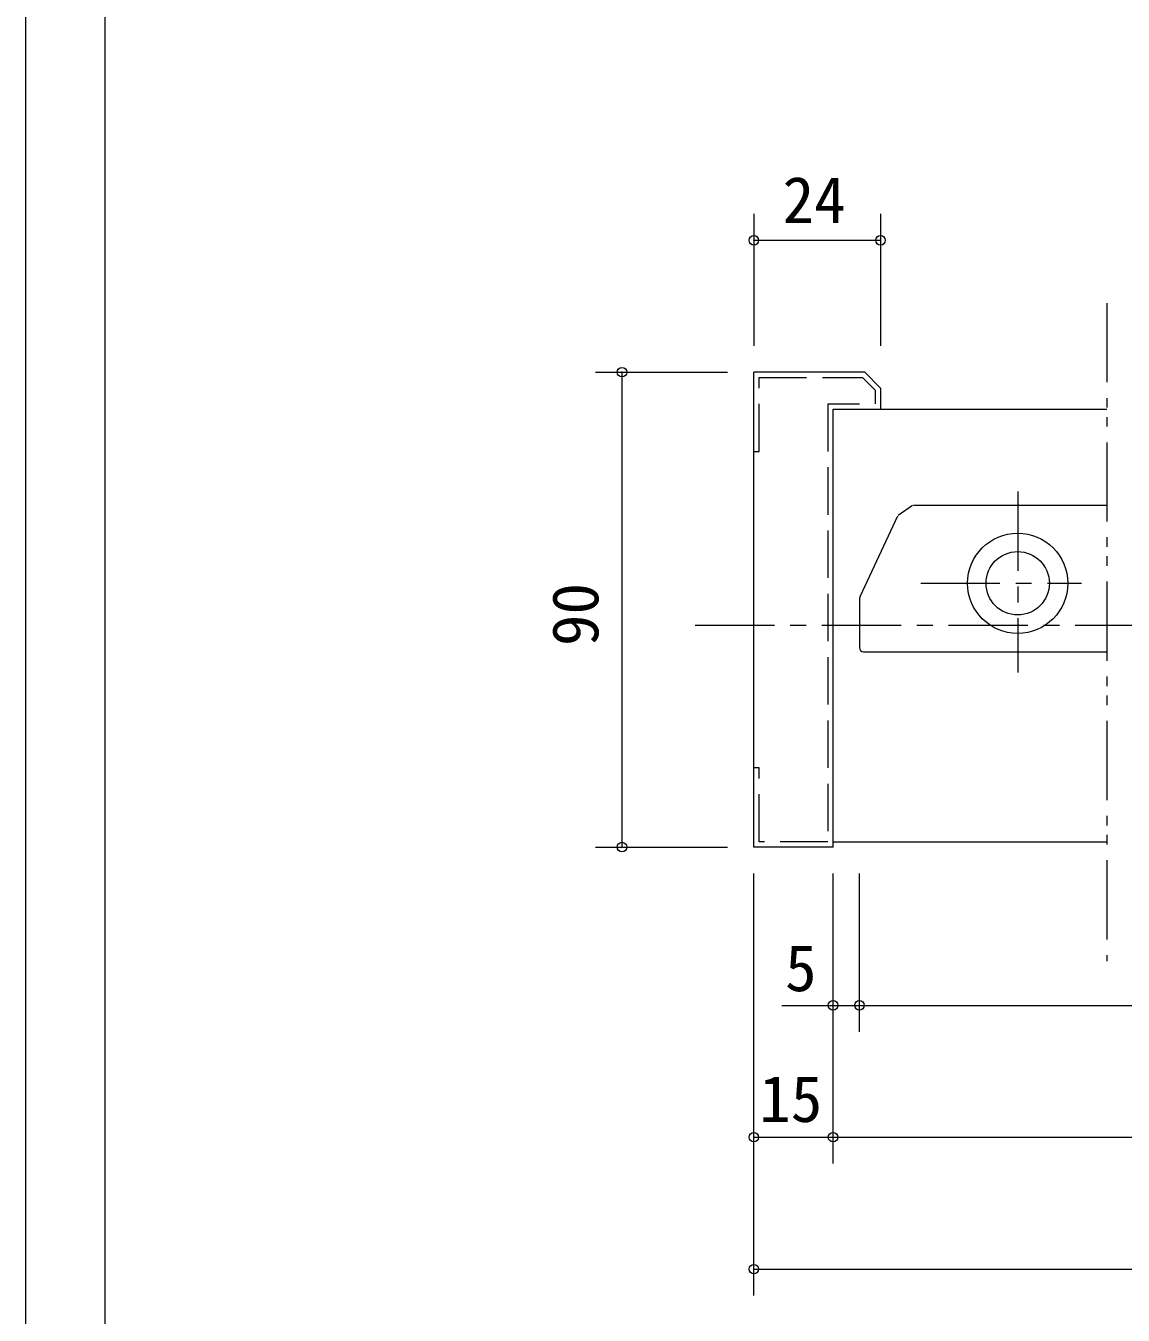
# Model space of a CAD drawing. Units: millimetres on the paper, enlarged 5 times, with parts at other scales. Extents: x -977 to 998, y -673 to 718.
# Drawn here: x -977.2 to -630.5, y -458.3 to -51 of the extents above; entities that cross this region are included whole.
import ezdxf
from ezdxf.enums import TextEntityAlignment as Align

# ---------------------------------------------------------------- set-up
doc = ezdxf.new("R2010")
doc.units = ezdxf.units.MM
doc.header["$LTSCALE"] = 5
doc.header["$PDMODE"] = 32
doc.header["$PDSIZE"] = 3
for name, pattern in [('CHAIN1', [8, 5, -1, 1, -1]), ('DASHED2', [3, 2, -1]), ('DASHED3', [4, 3, -1]), ('DOUBLE_CHAIN1', [8.8, 5, -1, 0.6, -0.6, 0.6, -1])]:
    doc.linetypes.add(name, pattern=pattern)
doc.layers.add('0-0_0', color=7, linetype='Continuous', lineweight=18)
doc.layers.add('2-1_6', color=3, linetype='Continuous', lineweight=20)
doc.styles.add('ＭＳ ゴシック', font='')
doc.styles.get('ＭＳ ゴシック').set_extended_font_data('MS Gothic')

msp = doc.modelspace()

# ---------------------------------------------------------------- linework, layer by layer
at = {"layer": '0-0_0'}
msp.add_line((-952.188, 693.383), (-952.188, -535.367), dxfattribs=at)
msp.add_lwpolyline([(-977.188, -672.867), (-977.188, 718.383), (997.812, 718.383)], dxfattribs=at)
at = {"layer": '2-1_6', "color": 4, "lineweight": 9}
for p, q in [((-747.188, -110.437), (-747.188, -152.103)), ((-707.188, -110.437), (-707.188, -152.103)), ((-747.188, -118.77), (-707.188, -118.77)), ((-797.188, -160.437), (-755.521, -160.437)), ((-788.854, -160.437), (-788.854, -310.437)), ((-797.188, -310.437), (-755.521, -310.437)), ((-747.188, -452.103), (-747.188, -318.77)), ((-722.188, -410.437), (-722.188, -318.77)), ((-713.854, -368.77), (-713.854, -318.77)), ((-738.39, -360.437), (-14.613, -360.437)), ((-747.188, -402.103), (-7.188, -402.103)), ((-747.188, -443.77), (-7.188, -443.77))]:
    msp.add_line(p, q, dxfattribs=at)
at = {"layer": '2-1_6', "color": 7, "linetype": 'DOUBLE_CHAIN1'}
msp.add_line((-635.729, -138.592), (-635.729, -346.521), dxfattribs=at)
at = {"layer": '2-1_6', "color": 1, "lineweight": 18}
for p, q in [((-712.188, -160.437), (-747.188, -160.437)), ((-707.188, -165.437), (-712.188, -160.437)), ((-707.188, -165.437), (-707.188, -172.103)), ((-722.188, -172.103), (-707.188, -172.103)), ((-722.188, -310.437), (-722.188, -172.103)), ((-697.099, -202.527), (-701.621, -205.693)), ((-696.812, -202.437), (-635.729, -202.437)), ((-701.787, -205.891), (-713.573, -231.167)), ((-713.854, -232.435), (-713.854, -247.437)), ((-712.521, -248.77), (-635.729, -248.77))]:
    msp.add_line(p, q, dxfattribs=at)
at = {"layer": '2-1_6', "color": 4, "linetype": 'DASHED3', "lineweight": 9}
for p, q in [((-745.521, -162.103), (-712.878, -162.103)), ((-723.854, -170.437), (-723.854, -308.77)), ((-745.521, -285.437), (-747.188, -285.437)), ((-745.521, -308.77), (-745.521, -285.437)), ((-723.854, -308.77), (-745.521, -308.77))]:
    msp.add_line(p, q, dxfattribs=at)
at = {"layer": '2-1_6', "color": 4, "linetype": 'DASHED2', "lineweight": 9}
for p, q in [((-712.878, -162.103), (-708.854, -166.127)), ((-708.854, -166.127), (-708.854, -170.437)), ((-723.854, -170.437), (-708.854, -170.437))]:
    msp.add_line(p, q, dxfattribs=at)
at = {"layer": '2-1_6', "color": 7, "lineweight": 18}
for p, q in [((-722.188, -172.103), (-635.729, -172.103)), ((-722.188, -308.77), (-635.729, -308.77))]:
    msp.add_line(p, q, dxfattribs=at)
at = {"layer": '2-1_6', "color": 4, "linetype": 'CHAIN1', "lineweight": 9}
for p, q in [((-663.854, -198.154), (-663.854, -255.243)), ((-694.488, -227.103), (-643.665, -227.103)), ((19.303, -240.437), (-769.284, -240.437))]:
    msp.add_line(p, q, dxfattribs=at)
at = {"layer": '2-1_6', "color": 1, "lineweight": 18}
msp.add_lwpolyline([(-722.188, -310.437), (-747.188, -310.437), (-747.188, -160.437)], dxfattribs=at)
at = {"layer": '2-1_6', "color": 4, "linetype": 'DASHED3', "lineweight": 9}
msp.add_lwpolyline([(-747.188, -185.437), (-745.521, -185.437), (-745.521, -162.103)], dxfattribs=at)
at = {"layer": '2-1_6', "color": 1, "lineweight": 18}
for radius in [15.833, 10]:
    msp.add_circle((-663.854, -227.103), radius, dxfattribs=at)
for centre, radius, start, end in [((-710.854, -232.435), 3, 155, 180), ((-712.521, -247.437), 1.333, 180, 270)]:
    msp.add_arc(centre, radius, start, end, dxfattribs=at)
at = {"layer": '2-1_6', "color": 4}
for p in [(-747.188, -118.77), (-707.188, -118.77), (-788.854, -160.437), (-788.854, -310.437), (-722.188, -360.437), (-713.854, -360.437), (-747.188, -402.103), (-722.188, -402.103), (-747.188, -443.77)]:
    msp.add_point(p, dxfattribs=at)

# ---------------------------------------------------------------- texts
at = {"layer": '2-1_6', "color": 7, "style": 'ＭＳ ゴシック'}
for s, p in [('24', (-738.112, -117.719)), ('5', (-737.336, -360.358)), ('15', (-745.503, -401.683))]:
    msp.add_text(s, height=14.66, dxfattribs=at).set_placement(p, align=Align.BOTTOM_LEFT)
msp.add_text('90', height=14.66, rotation=90, dxfattribs=at).set_placement((-791.915, -246.951), align=Align.BOTTOM_LEFT)

doc.saveas('drawing.dxf')
